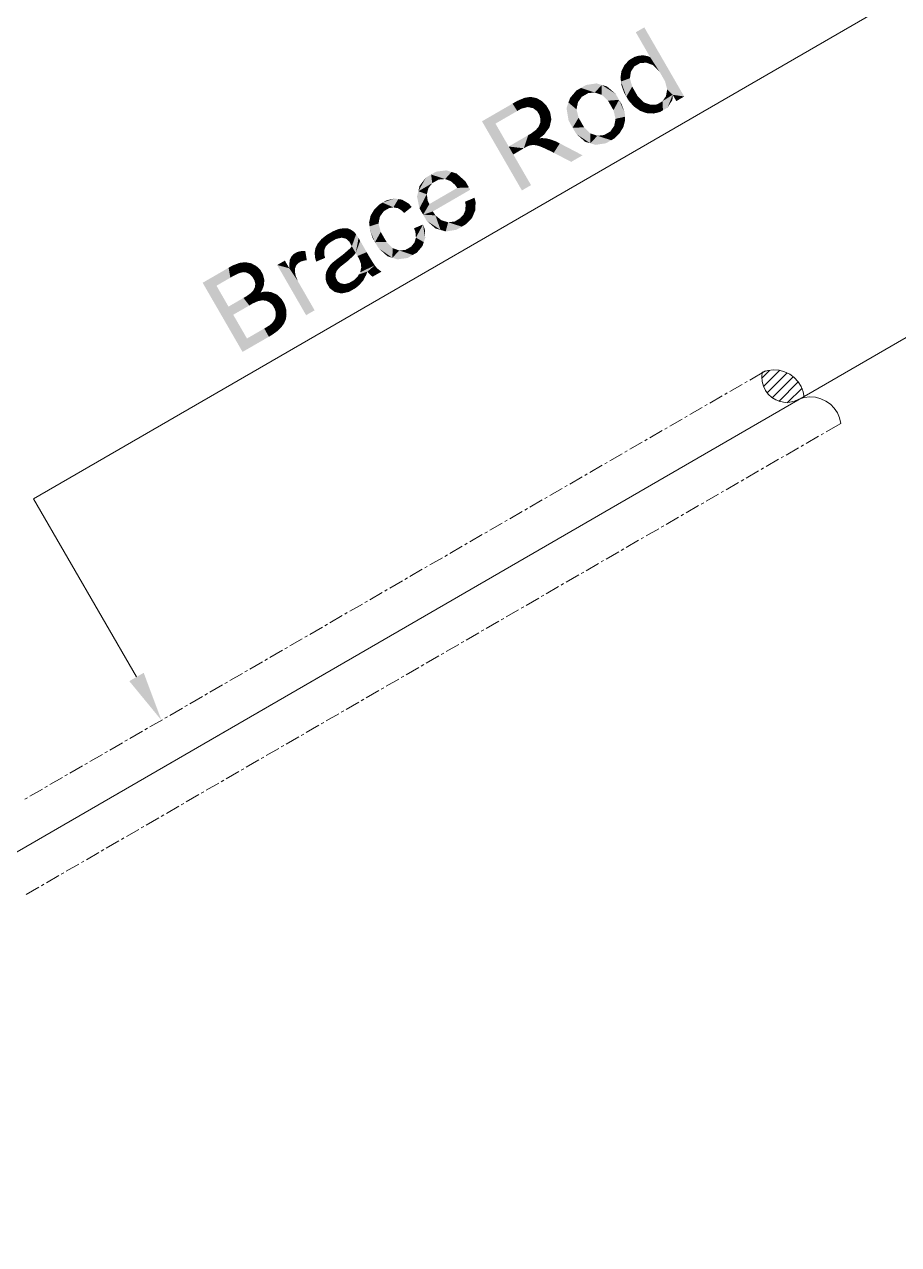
# Model space of a CAD drawing. Header units: millimetres. Extents: x 2 to 579, y 1 to 405.
# Drawn here: x 226.08 to 235.54, y 103.49 to 116.69 of the extents above; entities that cross this region are included whole.
import ezdxf

# ---------------------------------------------------------------- set-up
doc = ezdxf.new("R2010")
doc.units = ezdxf.units.MM
doc.linetypes.add('XKITLINE00', pattern=[0])
doc.layers.add('LinkedObject', color=7, linetype='Continuous', lineweight=0)

# ---------------------------------------------------------------- blocks, each defined once
blk = doc.blocks.new('*A4')
at = {"layer": 'LinkedObject'}
for color, points in [(7, [(232.786, 116.658), (232.849, 116.336), (232.694, 116.605)]), (7, [(232.786, 116.658), (232.95, 116.18), (232.849, 116.336)]), (7, [(232.95, 116.18), (232.786, 116.658), (233.218, 115.91)]), (7, [(232.623, 116.305), (232.679, 116.236), (232.573, 116.253)]), (7, [(232.657, 116.325), (232.679, 116.236), (232.623, 116.305)]), (7, [(232.681, 116.339), (232.741, 116.272), (232.657, 116.325)]), (7, [(232.657, 116.325), (232.741, 116.272), (232.71, 116.253)]), (7, [(232.679, 116.236), (232.657, 116.325), (232.71, 116.253)]), (7, [(232.73, 116.353), (232.741, 116.272), (232.681, 116.339)]), (7, [(232.756, 116.354), (232.741, 116.272), (232.73, 116.353)]), (7, [(232.756, 116.354), (232.809, 116.276), (232.741, 116.272)]), (7, [(232.781, 116.355), (232.809, 116.276), (232.756, 116.354)]), (7, [(232.827, 116.346), (232.809, 116.276), (232.781, 116.355)]), (7, [(232.849, 116.336), (232.809, 116.276), (232.827, 116.346)]), (7, [(232.809, 116.276), (232.849, 116.336), (232.845, 116.262)]), (7, [(232.845, 116.262), (232.849, 116.336), (232.882, 116.249)]), (7, [(232.849, 116.336), (232.95, 116.18), (232.882, 116.249)]), (7, [(232.539, 116.186), (232.636, 116.144), (232.528, 116.112)]), (7, [(232.642, 116.181), (232.539, 116.186), (232.556, 116.22)]), (7, [(232.636, 116.144), (232.539, 116.186), (232.642, 116.181)]), (7, [(232.573, 116.253), (232.679, 116.236), (232.556, 116.22)]), (7, [(232.556, 116.22), (232.679, 116.236), (232.642, 116.181)]), (7, [(232.95, 116.18), (233.218, 115.91), (232.982, 116.124)]), (7, [(232.269, 116.052), (232.101, 116.003), (232.156, 116.035)]), (7, [(232.325, 116.035), (232.101, 116.003), (232.269, 116.052)]), (7, [(232.528, 116.112), (232.636, 116.144), (232.534, 116.072)]), (7, [(232.534, 116.072), (232.636, 116.144), (232.63, 116.108)]), (7, [(232.63, 116.108), (232.592, 115.909), (232.534, 116.072)]), (7, [(232.534, 116.072), (232.592, 115.909), (232.539, 116.031)]), (7, [(232.655, 116.017), (232.592, 115.909), (232.63, 116.108)]), (7, [(232.982, 116.124), (233.218, 115.91), (233.011, 116.074)]), (7, [(233.011, 116.074), (233.218, 115.91), (233.034, 115.986)]), (7, [(231.555, 115.906), (231.553, 115.79), (231.523, 115.901)]), (7, [(231.553, 115.79), (231.555, 115.906), (231.582, 115.784)]), (7, [(231.647, 115.878), (231.555, 115.906), (231.617, 115.894)]), (7, [(231.582, 115.784), (231.555, 115.906), (231.647, 115.878)]), (7, [(232.101, 116.003), (231.965, 115.845), (232.05, 115.974)]), (7, [(232.11, 115.907), (231.965, 115.845), (232.101, 116.003)]), (7, [(232.05, 115.974), (231.965, 115.845), (231.983, 115.895)]), (7, [(232.068, 115.848), (231.965, 115.845), (232.11, 115.907)]), (7, [(232.25, 115.953), (232.101, 116.003), (232.325, 116.035)]), (7, [(232.101, 116.003), (232.179, 115.947), (232.145, 115.927)]), (7, [(232.179, 115.947), (232.101, 116.003), (232.25, 115.953)]), (7, [(232.11, 115.907), (232.101, 116.003), (232.145, 115.927)]), (7, [(232.25, 115.953), (232.325, 116.035), (232.288, 115.941)]), (7, [(232.325, 116.035), (232.326, 115.928), (232.288, 115.941)]), (7, [(232.476, 115.939), (232.325, 116.035), (232.382, 116.019)]), (7, [(232.513, 115.874), (232.325, 116.035), (232.476, 115.939)]), (7, [(232.393, 115.865), (232.325, 116.035), (232.513, 115.874)]), (7, [(232.326, 115.928), (232.325, 116.035), (232.393, 115.865)]), (7, [(232.539, 116.031), (232.592, 115.909), (232.568, 115.949)]), (7, [(232.592, 115.909), (232.655, 116.017), (232.686, 115.963)]), (7, [(232.716, 115.911), (232.592, 115.909), (232.686, 115.963)]), (7, [(232.592, 115.909), (232.716, 115.911), (232.616, 115.867)]), (7, [(232.616, 115.867), (232.716, 115.911), (232.673, 115.802)]), (7, [(232.673, 115.802), (232.716, 115.911), (232.707, 115.779)]), (7, [(232.707, 115.779), (232.716, 115.911), (232.783, 115.846)]), (7, [(232.983, 115.859), (233.093, 115.929), (232.988, 115.761)]), (7, [(233.02, 115.913), (233.093, 115.929), (232.983, 115.859)]), (7, [(232.988, 115.761), (233.093, 115.929), (233.038, 115.79)]), (7, [(233.093, 115.929), (233.02, 115.913), (233.027, 115.95)]), (7, [(233.034, 115.986), (233.093, 115.929), (233.027, 115.95)]), (7, [(233.034, 115.986), (233.218, 115.91), (233.093, 115.929)]), (7, [(233.038, 115.79), (233.093, 115.929), (233.091, 115.874)]), (7, [(233.093, 115.929), (233.218, 115.91), (233.133, 115.86)]), (7, [(231.411, 115.753), (231.029, 115.642), (231.36, 115.833)]), (7, [(231.523, 115.901), (231.36, 115.833), (231.491, 115.896)]), (7, [(231.523, 115.796), (231.36, 115.833), (231.523, 115.901)]), (7, [(231.491, 115.896), (231.36, 115.833), (231.409, 115.862)]), (7, [(231.36, 115.833), (231.453, 115.778), (231.411, 115.753)]), (7, [(231.453, 115.778), (231.36, 115.833), (231.523, 115.796)]), (7, [(231.523, 115.901), (231.553, 115.79), (231.523, 115.796)]), (7, [(231.647, 115.878), (231.626, 115.751), (231.582, 115.784)]), (7, [(231.677, 115.861), (231.626, 115.751), (231.647, 115.878)]), (7, [(231.726, 115.814), (231.626, 115.751), (231.677, 115.861)]), (7, [(231.743, 115.783), (231.626, 115.751), (231.726, 115.814)]), (7, [(231.626, 115.751), (231.743, 115.783), (231.642, 115.725)]), (7, [(231.743, 115.783), (231.652, 115.706), (231.642, 115.725)]), (7, [(231.652, 115.706), (231.743, 115.783), (231.661, 115.667)]), (7, [(231.661, 115.667), (231.743, 115.783), (231.77, 115.619)]), (7, [(231.78, 115.661), (231.743, 115.783), (231.766, 115.743)]), (7, [(231.77, 115.619), (231.743, 115.783), (231.78, 115.661)]), (7, [(231.965, 115.845), (232.01, 115.573), (231.944, 115.784)]), (7, [(231.944, 115.784), (232.01, 115.573), (231.967, 115.649)]), (7, [(231.965, 115.845), (232.068, 115.848), (232.06, 115.809)]), (7, [(232.052, 115.771), (232.01, 115.573), (231.965, 115.845)]), (7, [(232.052, 115.771), (231.965, 115.845), (232.06, 115.809)]), (7, [(232.393, 115.865), (232.513, 115.874), (232.422, 115.815)]), (7, [(232.513, 115.874), (232.452, 115.762), (232.422, 115.815)]), (7, [(232.452, 115.762), (232.513, 115.874), (232.475, 115.669)]), (7, [(232.475, 115.669), (232.513, 115.874), (232.577, 115.691)]), (7, [(232.575, 115.731), (232.513, 115.874), (232.543, 115.822)]), (7, [(232.577, 115.691), (232.513, 115.874), (232.575, 115.731)]), (7, [(232.783, 115.846), (232.811, 115.73), (232.707, 115.779)]), (7, [(232.707, 115.779), (232.811, 115.73), (232.74, 115.755)]), (7, [(232.82, 115.833), (232.811, 115.73), (232.783, 115.846)]), (7, [(232.811, 115.73), (232.82, 115.833), (232.849, 115.728)]), (7, [(232.849, 115.728), (232.82, 115.833), (232.857, 115.82)]), (7, [(232.857, 115.82), (232.988, 115.761), (232.849, 115.728)]), (7, [(232.923, 115.824), (232.988, 115.761), (232.857, 115.82)]), (7, [(232.988, 115.761), (232.923, 115.824), (232.953, 115.841)]), (7, [(232.983, 115.859), (232.988, 115.761), (232.953, 115.841)]), (7, [(231.175, 115.617), (231.029, 115.642), (231.411, 115.753)]), (7, [(231.318, 115.369), (231.461, 114.894), (231.029, 115.642)]), (7, [(231.029, 115.642), (231.175, 115.617), (231.318, 115.369)]), (7, [(231.66, 115.646), (231.77, 115.619), (231.659, 115.625)]), (7, [(231.661, 115.667), (231.77, 115.619), (231.66, 115.646)]), (7, [(232.075, 115.68), (232.01, 115.573), (232.052, 115.771)]), (7, [(232.01, 115.573), (232.075, 115.68), (232.105, 115.628)]), (7, [(232.577, 115.691), (232.468, 115.63), (232.475, 115.669)]), (7, [(232.578, 115.652), (232.468, 115.63), (232.577, 115.691)]), (7, [(232.56, 115.58), (232.468, 115.63), (232.578, 115.652)]), (7, [(232.849, 115.728), (232.988, 115.761), (232.886, 115.726)]), (7, [(232.886, 115.726), (232.988, 115.761), (232.956, 115.742)]), (7, [(231.581, 115.385), (231.53, 115.492), (231.564, 115.512)]), (7, [(231.613, 115.549), (231.651, 115.458), (231.564, 115.512)]), (7, [(231.581, 115.385), (231.564, 115.512), (231.596, 115.384)]), (7, [(231.564, 115.512), (231.651, 115.458), (231.596, 115.384)]), (7, [(231.628, 115.567), (231.77, 115.619), (231.613, 115.549)]), (7, [(231.76, 115.577), (231.613, 115.549), (231.77, 115.619)]), (7, [(231.7, 115.496), (231.613, 115.549), (231.76, 115.577)]), (7, [(231.651, 115.458), (231.613, 115.549), (231.7, 115.496)]), (7, [(231.643, 115.585), (231.77, 115.619), (231.628, 115.567)]), (7, [(231.77, 115.619), (231.643, 115.585), (231.659, 115.625)]), (7, [(232.135, 115.576), (232.01, 115.573), (232.105, 115.628)]), (7, [(232.135, 115.576), (232.202, 115.404), (232.01, 115.573)]), (7, [(232.01, 115.573), (232.202, 115.404), (232.05, 115.505)]), (7, [(232.202, 115.511), (232.202, 115.404), (232.135, 115.576)]), (7, [(232.202, 115.404), (232.202, 115.511), (232.24, 115.498)]), (7, [(232.428, 115.437), (232.35, 115.493), (232.384, 115.512)]), (7, [(232.418, 115.532), (232.428, 115.437), (232.384, 115.512)]), (7, [(232.539, 115.546), (232.418, 115.532), (232.46, 115.591)]), (7, [(232.519, 115.512), (232.418, 115.532), (232.539, 115.546)]), (7, [(232.463, 115.457), (232.418, 115.532), (232.519, 115.512)]), (7, [(232.428, 115.437), (232.418, 115.532), (232.463, 115.457)]), (7, [(232.468, 115.63), (232.56, 115.58), (232.46, 115.591)]), (7, [(232.46, 115.591), (232.56, 115.58), (232.539, 115.546)]), (7, [(231.482, 115.35), (231.318, 115.369), (231.53, 115.492)]), (7, [(231.482, 115.35), (231.53, 115.492), (231.501, 115.361)]), (7, [(231.501, 115.361), (231.53, 115.492), (231.53, 115.375)]), (7, [(231.53, 115.375), (231.53, 115.492), (231.539, 115.378)]), (7, [(231.539, 115.378), (231.53, 115.492), (231.552, 115.382)]), (7, [(231.552, 115.382), (231.53, 115.492), (231.581, 115.385)]), (7, [(231.596, 115.384), (231.651, 115.458), (231.611, 115.383)]), (7, [(231.651, 115.458), (231.651, 115.373), (231.611, 115.383)]), (7, [(231.676, 115.46), (231.651, 115.373), (231.651, 115.458)]), (7, [(231.651, 115.373), (231.676, 115.46), (231.675, 115.363)]), (7, [(231.675, 115.363), (231.676, 115.46), (231.699, 115.353)]), (7, [(231.732, 115.455), (231.676, 115.46), (231.716, 115.458)]), (7, [(231.699, 115.353), (231.676, 115.46), (231.732, 115.455)]), (7, [(231.732, 115.455), (231.765, 115.322), (231.699, 115.353)]), (7, [(231.765, 115.448), (231.765, 115.322), (231.732, 115.455)]), (7, [(231.835, 115.422), (231.765, 115.322), (231.765, 115.448)]), (7, [(231.765, 115.322), (231.835, 115.422), (231.806, 115.301)]), (7, [(231.806, 115.301), (231.835, 115.422), (231.871, 115.403)]), (7, [(231.806, 115.301), (231.871, 115.403), (231.995, 115.203)]), (7, [(231.995, 115.203), (231.871, 115.403), (232.118, 115.274)]), (7, [(232.05, 115.505), (232.202, 115.404), (232.146, 115.42)]), (7, [(232.278, 115.485), (232.202, 115.404), (232.24, 115.498)]), (7, [(232.278, 115.485), (232.428, 115.437), (232.202, 115.404)]), (7, [(232.202, 115.404), (232.428, 115.437), (232.258, 115.387)]), (7, [(232.258, 115.387), (232.428, 115.437), (232.371, 115.404)]), (7, [(232.35, 115.493), (232.428, 115.437), (232.278, 115.485)]), (7, [(231.318, 115.369), (231.368, 115.283), (231.461, 114.894)]), (7, [(231.368, 115.283), (231.318, 115.369), (231.482, 115.35)]), (7, [(231.461, 114.894), (231.368, 115.283), (231.56, 114.951)]), (7, [(230.478, 115.066), (230.34, 114.885), (230.422, 115.033)]), (7, [(230.491, 114.972), (230.34, 114.885), (230.478, 115.066)]), (7, [(230.422, 115.033), (230.34, 114.885), (230.353, 114.943)]), (7, [(230.643, 115.111), (230.478, 115.066), (230.533, 115.097)]), (7, [(230.699, 115.094), (230.478, 115.066), (230.643, 115.111)]), (7, [(230.63, 115.017), (230.478, 115.066), (230.699, 115.094)]), (7, [(230.478, 115.066), (230.558, 115.011), (230.523, 114.991)]), (7, [(230.558, 115.011), (230.478, 115.066), (230.63, 115.017)]), (7, [(230.491, 114.972), (230.478, 115.066), (230.523, 114.991)]), (7, [(230.63, 115.017), (230.699, 115.094), (230.667, 115.003)]), (7, [(230.699, 115.094), (230.691, 114.994), (230.667, 115.003)]), (7, [(230.691, 114.994), (230.699, 115.094), (230.738, 114.953)]), (7, [(230.849, 114.993), (230.699, 115.094), (230.754, 115.077)]), (7, [(230.738, 114.953), (230.699, 115.094), (230.849, 114.993)]), (7, [(230.738, 114.953), (230.849, 114.993), (230.761, 114.921)]), (7, [(230.888, 114.926), (230.761, 114.921), (230.849, 114.993)]), (7, [(230.34, 114.885), (230.352, 114.7), (230.326, 114.827)]), (7, [(230.45, 114.92), (230.34, 114.885), (230.491, 114.972)]), (7, [(230.441, 114.887), (230.34, 114.885), (230.45, 114.92)]), (7, [(230.34, 114.885), (230.441, 114.887), (230.432, 114.853)]), (7, [(230.432, 114.853), (230.352, 114.7), (230.34, 114.885)]), (7, [(230.441, 114.783), (230.352, 114.7), (230.432, 114.853)]), (7, [(230.89, 114.922), (230.392, 114.632), (230.888, 114.926)]), (7, [(230.459, 114.746), (230.888, 114.926), (230.392, 114.632)]), (7, [(230.897, 114.909), (230.392, 114.632), (230.89, 114.922)]), (7, [(230.901, 114.901), (230.392, 114.632), (230.897, 114.909)]), (7, [(230.497, 114.667), (230.392, 114.632), (230.901, 114.901)]), (7, [(230.761, 114.921), (230.888, 114.926), (230.459, 114.746)]), (7, [(229.918, 114.742), (229.966, 114.669), (229.863, 114.688)]), (7, [(229.953, 114.762), (229.966, 114.669), (229.918, 114.742)]), (7, [(230.082, 114.807), (229.953, 114.762), (229.997, 114.787)]), (7, [(230.123, 114.8), (229.953, 114.762), (230.082, 114.807)]), (7, [(230.07, 114.711), (229.953, 114.762), (230.123, 114.8)]), (7, [(229.953, 114.762), (230.023, 114.702), (230, 114.689)]), (7, [(230.023, 114.702), (229.953, 114.762), (230.07, 114.711)]), (7, [(229.966, 114.669), (229.953, 114.762), (230, 114.689)]), (7, [(230.07, 114.711), (230.123, 114.8), (230.094, 114.706)]), (7, [(230.123, 114.8), (230.119, 114.702), (230.094, 114.706)]), (7, [(230.119, 114.702), (230.123, 114.8), (230.165, 114.673)]), (7, [(230.237, 114.751), (230.123, 114.8), (230.164, 114.794)]), (7, [(230.268, 114.715), (230.123, 114.8), (230.237, 114.751)]), (7, [(230.165, 114.673), (230.123, 114.8), (230.268, 114.715)]), (7, [(230.352, 114.7), (230.441, 114.783), (230.459, 114.746)]), (7, [(230.459, 114.746), (230.392, 114.632), (230.352, 114.7)]), (7, [(230.948, 114.815), (230.852, 114.737), (230.846, 114.772)]), (7, [(230.848, 114.678), (230.948, 114.815), (230.956, 114.678)]), (7, [(230.852, 114.737), (230.948, 114.815), (230.848, 114.678)]), (7, [(230.956, 114.678), (230.948, 114.815), (230.96, 114.767)]), (7, [(229.823, 114.621), (229.916, 114.574), (229.807, 114.546)]), (7, [(229.924, 114.611), (229.823, 114.621), (229.843, 114.654)]), (7, [(229.916, 114.574), (229.823, 114.621), (229.924, 114.611)]), (7, [(229.863, 114.688), (229.966, 114.669), (229.843, 114.654)]), (7, [(229.843, 114.654), (229.966, 114.669), (229.924, 114.611)]), (7, [(230.165, 114.673), (230.268, 114.715), (230.187, 114.65)]), (7, [(230.525, 114.624), (230.392, 114.632), (230.497, 114.667)]), (7, [(230.392, 114.632), (230.58, 114.467), (230.43, 114.566)]), (7, [(230.525, 114.624), (230.58, 114.467), (230.392, 114.632)]), (7, [(230.59, 114.571), (230.58, 114.467), (230.525, 114.624)]), (7, [(230.792, 114.593), (230.811, 114.502), (230.767, 114.578)]), (7, [(230.792, 114.593), (230.939, 114.638), (230.811, 114.502)]), (7, [(230.828, 114.631), (230.939, 114.638), (230.792, 114.593)]), (7, [(230.811, 114.502), (230.939, 114.638), (230.858, 114.53)]), (7, [(230.838, 114.654), (230.956, 114.678), (230.828, 114.631)]), (7, [(230.939, 114.638), (230.828, 114.631), (230.956, 114.678)]), (7, [(230.848, 114.678), (230.956, 114.678), (230.838, 114.654)]), (7, [(230.858, 114.53), (230.939, 114.638), (230.922, 114.597)]), (7, [(229.505, 114.481), (229.382, 114.432), (229.478, 114.477)]), (7, [(229.509, 114.383), (229.382, 114.432), (229.505, 114.481)]), (7, [(229.478, 114.477), (229.382, 114.432), (229.417, 114.452)]), (7, [(229.575, 114.483), (229.505, 114.481), (229.531, 114.485)]), (7, [(229.592, 114.477), (229.505, 114.481), (229.575, 114.483)]), (7, [(229.509, 114.383), (229.505, 114.481), (229.535, 114.377)]), (7, [(229.535, 114.377), (229.505, 114.481), (229.555, 114.373)]), (7, [(229.505, 114.481), (229.591, 114.342), (229.555, 114.373)]), (7, [(229.592, 114.477), (229.591, 114.342), (229.505, 114.481)]), (7, [(229.609, 114.47), (229.591, 114.342), (229.592, 114.477)]), (7, [(229.642, 114.447), (229.591, 114.342), (229.609, 114.47)]), (7, [(229.807, 114.546), (229.916, 114.574), (229.812, 114.505)]), (7, [(229.812, 114.505), (229.916, 114.574), (229.909, 114.536)]), (7, [(229.909, 114.536), (229.871, 114.334), (229.812, 114.505)]), (7, [(229.812, 114.505), (229.871, 114.334), (229.816, 114.463)]), (7, [(229.816, 114.463), (229.871, 114.334), (229.846, 114.378)]), (7, [(229.933, 114.445), (229.871, 114.334), (229.909, 114.536)]), (7, [(230.39, 114.525), (230.308, 114.447), (230.293, 114.484)]), (7, [(230.308, 114.447), (230.39, 114.525), (230.314, 114.383)]), (7, [(230.314, 114.383), (230.39, 114.525), (230.399, 114.335)]), (7, [(230.414, 114.379), (230.39, 114.525), (230.41, 114.474)]), (7, [(230.399, 114.335), (230.39, 114.525), (230.414, 114.379)]), (7, [(230.43, 114.566), (230.58, 114.467), (230.524, 114.483)]), (7, [(230.58, 114.467), (230.59, 114.571), (230.636, 114.45)]), (7, [(230.627, 114.56), (230.636, 114.45), (230.59, 114.571)]), (7, [(230.663, 114.549), (230.636, 114.45), (230.627, 114.56)]), (7, [(230.663, 114.549), (230.811, 114.502), (230.636, 114.45)]), (7, [(230.636, 114.45), (230.811, 114.502), (230.751, 114.468)]), (7, [(230.733, 114.558), (230.811, 114.502), (230.663, 114.549)]), (7, [(230.767, 114.578), (230.811, 114.502), (230.733, 114.558)]), (7, [(229.27, 114.342), (229.339, 114.291), (229.249, 114.317)]), (7, [(229.347, 114.412), (229.27, 114.342), (229.291, 114.367)]), (7, [(229.381, 114.329), (229.27, 114.342), (229.347, 114.412)]), (7, [(229.339, 114.291), (229.27, 114.342), (229.381, 114.329)]), (7, [(229.382, 114.432), (229.448, 114.368), (229.347, 114.412)]), (7, [(229.381, 114.329), (229.347, 114.412), (229.413, 114.348)]), (7, [(229.413, 114.348), (229.347, 114.412), (229.448, 114.368)]), (7, [(229.448, 114.368), (229.382, 114.432), (229.509, 114.383)]), (7, [(229.657, 114.431), (229.591, 114.342), (229.642, 114.447)]), (7, [(229.591, 114.342), (229.657, 114.431), (229.666, 114.42)]), (7, [(229.591, 114.342), (229.666, 114.42), (229.607, 114.314)]), (7, [(229.607, 114.314), (229.666, 114.42), (229.608, 114.311)]), (7, [(229.608, 114.311), (229.666, 114.42), (229.615, 114.299)]), (7, [(229.615, 114.299), (229.666, 114.42), (229.62, 114.289)]), (7, [(229.62, 114.289), (229.666, 114.42), (229.662, 114.218)]), (7, [(229.693, 114.379), (229.662, 114.218), (229.666, 114.42)]), (7, [(229.71, 114.349), (229.662, 114.218), (229.693, 114.379)]), (7, [(229.71, 114.349), (229.681, 114.184), (229.662, 114.218)]), (7, [(229.781, 114.226), (229.681, 114.184), (229.71, 114.349)]), (7, [(229.871, 114.334), (229.933, 114.445), (229.964, 114.391)]), (7, [(229.996, 114.337), (229.871, 114.334), (229.964, 114.391)]), (7, [(229.996, 114.337), (230.059, 114.165), (229.871, 114.334)]), (7, [(229.871, 114.334), (230.059, 114.165), (229.911, 114.267)]), (7, [(230.062, 114.27), (230.059, 114.165), (229.996, 114.337)]), (7, [(230.262, 114.286), (230.399, 114.335), (230.28, 114.196)]), (7, [(230.297, 114.329), (230.399, 114.335), (230.262, 114.286)]), (7, [(230.28, 114.196), (230.399, 114.335), (230.324, 114.221)]), (7, [(230.399, 114.335), (230.297, 114.329), (230.306, 114.356)]), (7, [(230.314, 114.383), (230.399, 114.335), (230.306, 114.356)]), (7, [(230.324, 114.221), (230.399, 114.335), (230.384, 114.291)]), (7, [(228.989, 114.205), (229.055, 114.116), (228.965, 114.179)]), (7, [(229.005, 114.214), (229.055, 114.116), (228.989, 114.205)]), (7, [(229.084, 114.24), (229.005, 114.214), (229.028, 114.228)]), (7, [(229.116, 114.239), (229.005, 114.214), (229.084, 114.24)]), (7, [(229.111, 114.136), (229.005, 114.214), (229.116, 114.239)]), (7, [(229.005, 114.214), (229.072, 114.126), (229.055, 114.116)]), (7, [(229.072, 114.126), (229.005, 114.214), (229.111, 114.136)]), (7, [(229.111, 114.136), (229.116, 114.239), (229.133, 114.136)]), (7, [(229.221, 114.241), (229.234, 114.124), (229.217, 114.215)]), (7, [(229.217, 114.215), (229.234, 114.124), (229.224, 114.157)]), (7, [(229.331, 114.27), (229.221, 114.241), (229.339, 114.291)]), (7, [(229.225, 114.266), (229.339, 114.291), (229.221, 114.241)]), (7, [(229.322, 114.25), (229.221, 114.241), (229.331, 114.27)]), (7, [(229.322, 114.25), (229.234, 114.124), (229.221, 114.241)]), (7, [(229.249, 114.317), (229.339, 114.291), (229.225, 114.266)]), (7, [(229.322, 114.197), (229.234, 114.124), (229.322, 114.25)]), (7, [(229.234, 114.124), (229.322, 114.197), (229.331, 114.164)]), (7, [(229.527, 114.202), (229.578, 114.132), (229.475, 114.163)]), (7, [(229.599, 114.265), (229.662, 114.218), (229.527, 114.202)]), (7, [(229.527, 114.202), (229.662, 114.218), (229.578, 114.132)]), (7, [(229.578, 114.132), (229.662, 114.218), (229.643, 114.193)]), (7, [(229.62, 114.289), (229.662, 114.218), (229.599, 114.265)]), (7, [(229.781, 114.226), (229.699, 114.153), (229.681, 114.184)]), (7, [(229.699, 114.153), (229.781, 114.226), (229.718, 114.103)]), (7, [(229.718, 114.103), (229.781, 114.226), (229.818, 114.162)]), (7, [(229.911, 114.267), (230.059, 114.165), (230.005, 114.182)]), (7, [(230.059, 114.165), (230.062, 114.27), (230.098, 114.257)]), (7, [(230.133, 114.244), (230.059, 114.165), (230.098, 114.257)]), (7, [(230.133, 114.244), (230.28, 114.196), (230.059, 114.165)]), (7, [(230.059, 114.165), (230.28, 114.196), (230.114, 114.148)]), (7, [(230.114, 114.148), (230.28, 114.196), (230.224, 114.163)]), (7, [(230.201, 114.251), (230.28, 114.196), (230.133, 114.244)]), (7, [(230.28, 114.196), (230.201, 114.251), (230.235, 114.27)]), (7, [(230.262, 114.286), (230.28, 114.196), (230.235, 114.27)]), (7, [(228.329, 114.082), (228.405, 114.001), (228.286, 114.057)]), (7, [(228.404, 114.11), (228.405, 114.001), (228.329, 114.082)]), (7, [(228.444, 114.01), (228.404, 114.11), (228.436, 114.114)]), (7, [(228.405, 114.001), (228.404, 114.11), (228.425, 114.005)]), (7, [(228.425, 114.005), (228.404, 114.11), (228.444, 114.01)]), (7, [(228.469, 114.117), (228.481, 114.005), (228.436, 114.114)]), (7, [(228.436, 114.114), (228.481, 114.005), (228.444, 114.01)]), (7, [(228.53, 114.106), (228.481, 114.005), (228.469, 114.117)]), (7, [(228.558, 114.091), (228.481, 114.005), (228.53, 114.106)]), (7, [(228.481, 114.005), (228.558, 114.091), (228.498, 113.996)]), (7, [(228.558, 114.091), (228.515, 113.987), (228.498, 113.996)]), (7, [(228.515, 113.987), (228.558, 114.091), (228.543, 113.96)]), (7, [(228.543, 113.96), (228.558, 114.091), (228.644, 114.009)]), (7, [(228.63, 114.035), (228.558, 114.091), (228.586, 114.076)]), (7, [(228.644, 114.009), (228.558, 114.091), (228.63, 114.035)]), (7, [(228.943, 114.052), (228.812, 114.087), (228.895, 114.135)]), (7, [(228.812, 114.087), (228.943, 114.052), (229.125, 113.544)]), (7, [(228.949, 114.145), (228.943, 114.052), (228.942, 114.09)]), (7, [(228.957, 114.162), (228.943, 114.052), (228.949, 114.145)]), (7, [(229.04, 114.108), (228.943, 114.052), (228.957, 114.162)]), (7, [(229.018, 114.083), (228.943, 114.052), (229.04, 114.108)]), (7, [(229.012, 114.067), (228.943, 114.052), (229.018, 114.083)]), (7, [(229.005, 114.051), (228.943, 114.052), (229.012, 114.067)]), (7, [(228.965, 114.179), (229.055, 114.116), (228.957, 114.162)]), (7, [(228.957, 114.162), (229.055, 114.116), (229.04, 114.108)]), (7, [(229.386, 114.087), (229.454, 114.02), (229.362, 114.052)]), (7, [(229.401, 114.102), (229.454, 114.02), (229.386, 114.087)]), (7, [(229.413, 114.114), (229.472, 114.044), (229.401, 114.102)]), (7, [(229.454, 114.02), (229.401, 114.102), (229.463, 114.032)]), (7, [(229.463, 114.032), (229.401, 114.102), (229.472, 114.044)]), (7, [(229.45, 114.144), (229.506, 114.076), (229.413, 114.114)]), (7, [(229.413, 114.114), (229.506, 114.076), (229.472, 114.044)]), (7, [(229.475, 114.163), (229.532, 114.096), (229.45, 114.144)]), (7, [(229.45, 114.144), (229.532, 114.096), (229.506, 114.076)]), (7, [(229.475, 114.163), (229.578, 114.132), (229.532, 114.096)]), (7, [(229.868, 114.083), (229.789, 114.016), (229.696, 113.985)]), (7, [(229.71, 114.008), (229.868, 114.083), (229.696, 113.985)]), (7, [(229.71, 114.008), (229.818, 114.162), (229.868, 114.083)]), (7, [(229.722, 114.058), (229.818, 114.162), (229.71, 114.008)]), (7, [(229.818, 114.162), (229.72, 114.083), (229.718, 114.103)]), (7, [(229.72, 114.083), (229.818, 114.162), (229.722, 114.058)]), (7, [(229.789, 114.016), (229.868, 114.083), (229.802, 113.999)]), (7, [(229.802, 113.999), (229.868, 114.083), (229.881, 114.068)]), (7, [(229.881, 114.068), (229.83, 113.971), (229.802, 113.999)]), (7, [(229.893, 114.052), (229.83, 113.971), (229.881, 114.068)]), (7, [(228.305, 113.95), (228.005, 113.895), (228.286, 114.057)]), (7, [(228.155, 113.863), (228.005, 113.895), (228.305, 113.95)]), (7, [(228.286, 114.057), (228.405, 114.001), (228.345, 113.973)]), (7, [(228.305, 113.95), (228.286, 114.057), (228.345, 113.973)]), (7, [(228.644, 114.009), (228.554, 113.941), (228.543, 113.96)]), (7, [(228.554, 113.941), (228.644, 114.009), (228.565, 113.921)]), (7, [(228.565, 113.921), (228.644, 114.009), (228.575, 113.883)]), (7, [(228.575, 113.883), (228.644, 114.009), (228.671, 113.904)]), (7, [(228.671, 113.932), (228.644, 114.009), (228.658, 113.985)]), (7, [(228.671, 113.904), (228.644, 114.009), (228.671, 113.932)]), (7, [(229.037, 113.91), (229.217, 113.597), (228.943, 114.052)]), (7, [(229.037, 113.91), (228.943, 114.052), (229.013, 113.968)]), (7, [(229.013, 113.968), (228.943, 114.052), (229.007, 113.997)]), (7, [(229.007, 113.997), (228.943, 114.052), (229.003, 114.016)]), (7, [(229.003, 114.016), (228.943, 114.052), (229.005, 114.051)]), (7, [(229.125, 113.544), (228.943, 114.052), (229.217, 113.597)]), (7, [(229.344, 114.016), (229.444, 113.981), (229.336, 113.976)]), (7, [(229.336, 113.954), (229.444, 113.981), (229.443, 113.967)]), (7, [(229.336, 113.976), (229.444, 113.981), (229.336, 113.954)]), (7, [(229.443, 113.967), (229.36, 113.871), (229.336, 113.954)]), (7, [(229.336, 113.954), (229.36, 113.871), (229.336, 113.932)]), (7, [(229.336, 113.932), (229.36, 113.871), (229.348, 113.891)]), (7, [(229.445, 113.994), (229.344, 114.016), (229.353, 114.034)]), (7, [(229.444, 113.981), (229.344, 114.016), (229.445, 113.994)]), (7, [(229.362, 114.052), (229.454, 114.02), (229.353, 114.034)]), (7, [(229.353, 114.034), (229.454, 114.02), (229.445, 113.994)]), (7, [(229.45, 113.942), (229.36, 113.871), (229.443, 113.967)]), (7, [(229.36, 113.871), (229.45, 113.942), (229.456, 113.93)]), (7, [(229.467, 113.911), (229.36, 113.871), (229.456, 113.93)]), (7, [(229.725, 113.899), (229.641, 113.922), (229.682, 113.961)]), (7, [(229.789, 114.016), (229.682, 113.961), (229.696, 113.985)]), (7, [(229.775, 113.98), (229.682, 113.961), (229.789, 114.016)]), (7, [(229.744, 113.921), (229.682, 113.961), (229.775, 113.98)]), (7, [(229.725, 113.899), (229.682, 113.961), (229.744, 113.921)]), (7, [(229.893, 114.052), (229.846, 113.961), (229.83, 113.971)]), (7, [(229.924, 114.027), (229.846, 113.961), (229.893, 114.052)]), (7, [(229.846, 113.961), (229.924, 114.027), (229.942, 114.016)]), (7, [(228.005, 113.895), (228.336, 113.549), (228.437, 113.147)]), (7, [(228.285, 113.637), (228.336, 113.549), (228.005, 113.895)]), (7, [(228.005, 113.895), (228.155, 113.863), (228.285, 113.637)]), (7, [(228.537, 113.794), (228.65, 113.818), (228.525, 113.782)]), (7, [(228.632, 113.79), (228.525, 113.782), (228.65, 113.818)]), (7, [(228.553, 113.811), (228.65, 113.818), (228.537, 113.794)]), (7, [(228.57, 113.846), (228.65, 113.818), (228.553, 113.811)]), (7, [(228.671, 113.904), (228.57, 113.846), (228.575, 113.883)]), (7, [(228.67, 113.875), (228.57, 113.846), (228.671, 113.904)]), (7, [(228.65, 113.818), (228.57, 113.846), (228.67, 113.875)]), (7, [(228.743, 113.796), (228.632, 113.79), (228.671, 113.799)]), (7, [(228.692, 113.701), (228.632, 113.79), (228.743, 113.796)]), (7, [(228.692, 113.701), (228.743, 113.796), (228.711, 113.691)]), (7, [(228.711, 113.691), (228.743, 113.796), (228.731, 113.682)]), (7, [(228.731, 113.682), (228.743, 113.796), (228.775, 113.782)]), (7, [(229.36, 113.871), (229.467, 113.911), (229.38, 113.837)]), (7, [(229.38, 113.837), (229.467, 113.911), (229.436, 113.795)]), (7, [(229.436, 113.795), (229.467, 113.911), (229.472, 113.787)]), (7, [(229.472, 113.787), (229.467, 113.911), (229.499, 113.889)]), (7, [(229.499, 113.889), (229.509, 113.779), (229.472, 113.787)]), (7, [(229.52, 113.885), (229.509, 113.779), (229.499, 113.889)]), (7, [(229.541, 113.88), (229.509, 113.779), (229.52, 113.885)]), (7, [(229.509, 113.779), (229.541, 113.88), (229.59, 113.797)]), (7, [(229.635, 113.823), (229.541, 113.88), (229.588, 113.892)]), (7, [(229.59, 113.797), (229.541, 113.88), (229.635, 113.823)]), (7, [(229.615, 113.907), (229.662, 113.838), (229.588, 113.892)]), (7, [(229.588, 113.892), (229.662, 113.838), (229.635, 113.823)]), (7, [(229.641, 113.922), (229.662, 113.838), (229.615, 113.907)]), (7, [(229.707, 113.876), (229.641, 113.922), (229.725, 113.899)]), (7, [(229.662, 113.838), (229.641, 113.922), (229.707, 113.876)]), (7, [(228.51, 113.649), (228.285, 113.637), (228.447, 113.731)]), (7, [(228.545, 113.67), (228.447, 113.731), (228.48, 113.75)]), (7, [(228.51, 113.649), (228.447, 113.731), (228.545, 113.67)]), (7, [(228.48, 113.75), (228.632, 113.79), (228.545, 113.67)]), (7, [(228.525, 113.782), (228.632, 113.79), (228.48, 113.75)]), (7, [(228.545, 113.67), (228.632, 113.79), (228.604, 113.696)]), (7, [(228.632, 113.79), (228.649, 113.705), (228.604, 113.696)]), (7, [(228.649, 113.705), (228.632, 113.79), (228.692, 113.701)]), (7, [(228.775, 113.782), (228.763, 113.652), (228.731, 113.682)]), (7, [(228.807, 113.769), (228.763, 113.652), (228.775, 113.782)]), (7, [(228.858, 113.722), (228.763, 113.652), (228.807, 113.769)]), (7, [(228.877, 113.69), (228.763, 113.652), (228.858, 113.722)]), (7, [(228.763, 113.652), (228.877, 113.69), (228.775, 113.631)]), (7, [(228.877, 113.69), (228.785, 113.613), (228.775, 113.631)]), (7, [(228.785, 113.613), (228.877, 113.69), (228.796, 113.577)]), (7, [(228.796, 113.577), (228.877, 113.69), (228.911, 113.579)]), (7, [(228.909, 113.608), (228.877, 113.69), (228.892, 113.664)]), (7, [(228.911, 113.579), (228.877, 113.69), (228.909, 113.608)]), (7, [(228.336, 113.549), (228.285, 113.637), (228.51, 113.649)]), (7, [(228.437, 113.147), (228.336, 113.549), (228.485, 113.292)]), (7, [(228.797, 113.542), (228.906, 113.5), (228.79, 113.51)]), (7, [(228.911, 113.579), (228.797, 113.542), (228.796, 113.577)]), (7, [(228.913, 113.55), (228.797, 113.542), (228.911, 113.579)]), (7, [(228.906, 113.5), (228.797, 113.542), (228.913, 113.55)]), (7, [(228.672, 113.4), (228.722, 113.311), (228.485, 113.292)]), (7, [(228.696, 113.414), (228.758, 113.332), (228.672, 113.4)]), (7, [(228.672, 113.4), (228.758, 113.332), (228.722, 113.311)]), (7, [(228.729, 113.435), (228.815, 113.373), (228.696, 113.414)]), (7, [(228.696, 113.414), (228.815, 113.373), (228.758, 113.332)]), (7, [(228.737, 113.442), (228.815, 113.373), (228.729, 113.435)]), (7, [(228.836, 113.394), (228.737, 113.442), (228.753, 113.455)]), (7, [(228.815, 113.373), (228.737, 113.442), (228.836, 113.394)]), (7, [(228.775, 113.482), (228.887, 113.456), (228.753, 113.455)]), (7, [(228.753, 113.455), (228.887, 113.456), (228.836, 113.394)]), (7, [(228.896, 113.478), (228.775, 113.482), (228.79, 113.51)]), (7, [(228.887, 113.456), (228.775, 113.482), (228.896, 113.478)]), (7, [(228.79, 113.51), (228.906, 113.5), (228.896, 113.478)]), (7, [(228.836, 113.394), (228.887, 113.456), (228.857, 113.414)]), (7, [(228.485, 113.292), (228.722, 113.311), (228.437, 113.147)]), (6, [(227.211, 109.585), (227.367, 109.675), (227.559, 109.162)])]:
    blk.add_hatch(color=color, dxfattribs=at).paths.add_polyline_path(points, flags=17)
at = {"layer": 'LinkedObject', "color": 6, "linetype": 'XKITLINE00', "lineweight": 0}
for p, q in [((226.175, 111.557), (235.335, 116.851)), ((223.916, 106.537), (238.738, 115.104)), ((227.289, 109.63), (226.175, 111.557))]:
    blk.add_line(p, q, dxfattribs=at)
at = {"layer": 'LinkedObject', "color": 9, "linetype": 'XKITLINE00', "lineweight": 0}
for p, q in [((233.927, 112.843), (234.097, 112.941)), ((233.711, 112.718), (233.846, 112.796)), ((233.873, 112.812), (233.9, 112.828)), ((233.495, 112.593), (233.63, 112.671)), ((233.657, 112.687), (233.684, 112.703)), ((233.278, 112.468), (233.413, 112.546)), ((233.44, 112.562), (233.468, 112.577)), ((233.062, 112.343), (233.197, 112.421)), ((233.224, 112.437), (233.251, 112.452)), ((234.754, 112.282), (234.913, 112.374)), ((232.845, 112.218), (232.981, 112.296)), ((233.008, 112.312), (233.035, 112.327)), ((234.538, 112.157), (234.673, 112.235)), ((234.7, 112.25), (234.727, 112.266)), ((232.629, 112.093), (232.764, 112.171)), ((232.791, 112.186), (232.818, 112.202)), ((234.321, 112.031), (234.457, 112.11)), ((234.484, 112.125), (234.511, 112.141)), ((232.358, 111.936), (232.385, 111.952)), ((232.412, 111.968), (232.548, 112.046)), ((232.575, 112.061), (232.602, 112.077)), ((234.105, 111.906), (234.24, 111.985)), ((234.267, 112), (234.294, 112.016)), ((232.142, 111.811), (232.169, 111.827)), ((232.196, 111.842), (232.331, 111.921)), ((233.889, 111.781), (234.024, 111.859)), ((234.051, 111.875), (234.078, 111.891)), ((231.925, 111.686), (231.952, 111.702)), ((231.979, 111.717), (232.115, 111.796)), ((233.672, 111.656), (233.807, 111.734)), ((233.834, 111.75), (233.862, 111.766)), ((231.709, 111.561), (231.736, 111.577)), ((231.763, 111.592), (231.898, 111.67)), ((233.456, 111.531), (233.591, 111.609)), ((233.618, 111.625), (233.645, 111.641)), ((231.33, 111.342), (231.465, 111.42)), ((231.492, 111.436), (231.52, 111.452)), ((231.547, 111.467), (231.682, 111.545)), ((233.239, 111.406), (233.374, 111.484)), ((233.402, 111.5), (233.429, 111.515)), ((231.114, 111.217), (231.249, 111.295)), ((231.276, 111.311), (231.303, 111.326)), ((233.023, 111.281), (233.158, 111.359)), ((233.185, 111.375), (233.212, 111.39)), ((230.897, 111.092), (231.032, 111.17)), ((231.06, 111.186), (231.087, 111.201)), ((232.806, 111.156), (232.942, 111.234)), ((232.969, 111.25), (232.996, 111.265)), ((230.681, 110.967), (230.816, 111.045)), ((230.843, 111.061), (230.87, 111.076)), ((232.59, 111.031), (232.725, 111.109)), ((232.752, 111.124), (232.779, 111.14)), ((230.464, 110.842), (230.6, 110.92)), ((230.627, 110.935), (230.654, 110.951)), ((232.319, 110.874), (232.346, 110.89)), ((232.373, 110.906), (232.509, 110.984)), ((232.536, 110.999), (232.563, 111.015)), ((230.248, 110.717), (230.383, 110.795)), ((230.41, 110.81), (230.437, 110.826)), ((232.103, 110.749), (232.13, 110.765)), ((232.157, 110.78), (232.292, 110.859)), ((230.031, 110.591), (230.167, 110.67)), ((230.194, 110.685), (230.221, 110.701)), ((231.886, 110.624), (231.913, 110.64)), ((231.941, 110.655), (232.076, 110.734)), ((229.815, 110.466), (229.95, 110.545)), ((229.977, 110.56), (230.004, 110.576)), ((231.67, 110.499), (231.697, 110.515)), ((231.724, 110.53), (231.859, 110.608)), ((229.599, 110.341), (229.734, 110.419)), ((229.761, 110.435), (229.788, 110.451)), ((231.454, 110.374), (231.481, 110.39)), ((231.508, 110.405), (231.643, 110.483)), ((229.382, 110.216), (229.517, 110.294)), ((229.544, 110.31), (229.571, 110.326)), ((231.075, 110.155), (231.21, 110.233)), ((231.237, 110.249), (231.264, 110.264)), ((231.291, 110.28), (231.426, 110.358)), ((229.166, 110.091), (229.301, 110.169)), ((229.328, 110.185), (229.355, 110.201)), ((230.858, 110.03), (230.994, 110.108)), ((231.021, 110.124), (231.048, 110.139)), ((228.949, 109.966), (229.084, 110.044)), ((229.112, 110.06), (229.139, 110.075)), ((230.642, 109.905), (230.777, 109.983)), ((230.804, 109.999), (230.831, 110.014)), ((228.733, 109.841), (228.868, 109.919)), ((228.895, 109.935), (228.922, 109.95)), ((230.425, 109.78), (230.561, 109.858)), ((230.588, 109.873), (230.615, 109.889)), ((229.602, 109.824), (218.642, 103.489)), ((228.516, 109.716), (228.652, 109.794)), ((228.679, 109.81), (228.706, 109.825)), ((230.209, 109.655), (230.344, 109.733)), ((230.371, 109.748), (230.398, 109.764)), ((228.246, 109.559), (228.273, 109.575)), ((228.3, 109.591), (228.435, 109.669)), ((228.462, 109.684), (228.489, 109.7)), ((229.992, 109.529), (230.128, 109.608)), ((230.155, 109.623), (230.182, 109.639)), ((228.029, 109.434), (228.056, 109.45)), ((228.083, 109.466), (228.219, 109.544)), ((229.776, 109.404), (229.911, 109.483)), ((229.938, 109.498), (229.965, 109.514)), ((227.813, 109.309), (227.84, 109.325)), ((227.867, 109.34), (228.002, 109.419)), ((229.56, 109.279), (229.695, 109.357)), ((229.722, 109.373), (229.749, 109.389)), ((227.596, 109.184), (227.623, 109.2)), ((227.65, 109.215), (227.786, 109.294)), ((229.343, 109.154), (229.478, 109.232)), ((229.505, 109.248), (229.533, 109.264)), ((227.218, 108.965), (227.353, 109.043)), ((227.38, 109.059), (227.407, 109.075)), ((227.434, 109.09), (227.569, 109.168)), ((229.127, 109.029), (229.262, 109.107)), ((229.289, 109.123), (229.316, 109.139)), ((227.001, 108.84), (227.136, 108.918)), ((227.163, 108.934), (227.191, 108.95)), ((228.91, 108.904), (229.046, 108.982)), ((229.073, 108.998), (229.1, 109.013)), ((226.785, 108.715), (226.92, 108.793)), ((226.947, 108.809), (226.974, 108.824)), ((228.694, 108.779), (228.829, 108.857)), ((228.856, 108.873), (228.883, 108.888)), ((226.568, 108.59), (226.704, 108.668)), ((226.731, 108.684), (226.758, 108.699)), ((228.477, 108.654), (228.613, 108.732)), ((228.64, 108.748), (228.667, 108.763)), ((226.352, 108.465), (226.487, 108.543)), ((226.514, 108.559), (226.541, 108.574)), ((228.261, 108.529), (228.396, 108.607)), ((228.423, 108.622), (228.45, 108.638)), ((226.135, 108.34), (226.271, 108.418)), ((226.298, 108.434), (226.325, 108.449)), ((227.99, 108.372), (228.017, 108.388)), ((228.044, 108.404), (228.18, 108.482)), ((228.207, 108.497), (228.234, 108.513)), ((226.081, 108.308), (226.108, 108.324)), ((227.774, 108.247), (227.801, 108.263)), ((227.828, 108.278), (227.963, 108.357)), ((227.557, 108.122), (227.584, 108.138)), ((227.612, 108.153), (227.747, 108.232)), ((227.341, 107.997), (227.368, 108.013)), ((227.395, 108.028), (227.53, 108.106)), ((226.962, 107.778), (227.097, 107.856)), ((227.125, 107.872), (227.152, 107.888)), ((227.179, 107.903), (227.314, 107.981)), ((226.746, 107.653), (226.881, 107.731)), ((226.908, 107.747), (226.935, 107.762)), ((226.529, 107.528), (226.665, 107.606)), ((226.692, 107.622), (226.719, 107.637)), ((226.313, 107.403), (226.448, 107.481)), ((226.475, 107.497), (226.502, 107.512)), ((226.096, 107.278), (226.232, 107.356)), ((226.259, 107.371), (226.286, 107.387))]:
    blk.add_line(p, q, dxfattribs=at)
at = {"layer": 'LinkedObject', "color": 3, "linetype": 'XKITLINE00', "lineweight": 0}
for p, q in [((234.063, 112.929), (234.057, 112.878)), ((234.057, 112.878), (234.061, 112.827)), ((234.123, 112.947), (234.063, 112.929)), ((234.184, 112.954), (234.123, 112.947)), ((234.245, 112.949), (234.184, 112.954)), ((234.305, 112.933), (234.245, 112.949)), ((234.361, 112.906), (234.305, 112.933)), ((234.41, 112.869), (234.361, 112.906)), ((234.061, 112.827), (234.075, 112.777)), ((234.075, 112.777), (234.097, 112.73)), ((234.452, 112.824), (234.41, 112.869)), ((234.485, 112.771), (234.452, 112.824)), ((234.507, 112.714), (234.485, 112.771)), ((234.097, 112.73), (234.128, 112.689)), ((234.128, 112.689), (234.167, 112.654)), ((234.167, 112.654), (234.211, 112.628)), ((234.211, 112.628), (234.26, 112.61)), ((234.26, 112.61), (234.311, 112.601)), ((234.362, 112.603), (234.413, 112.614)), ((234.413, 112.614), (234.46, 112.635)), ((234.518, 112.653), (234.46, 112.635)), ((234.518, 112.653), (234.507, 112.714)), ((234.578, 112.66), (234.518, 112.653)), ((234.638, 112.656), (234.578, 112.66)), ((234.696, 112.641), (234.638, 112.656)), ((234.751, 112.615), (234.696, 112.641)), ((234.8, 112.581), (234.751, 112.615)), ((234.311, 112.601), (234.362, 112.603)), ((234.842, 112.538), (234.8, 112.581)), ((234.876, 112.488), (234.842, 112.538)), ((234.9, 112.432), (234.876, 112.488)), ((234.913, 112.374), (234.9, 112.432))]:
    blk.add_line(p, q, dxfattribs=at)
at = {"layer": 'LinkedObject', "color": 1, "linetype": 'XKITLINE00', "lineweight": 0}
for p, q in [((234.061, 112.866), (234.141, 112.946)), ((234.078, 112.774), (234.249, 112.945)), ((234.116, 112.704), (234.332, 112.919)), ((234.171, 112.65), (234.399, 112.878)), ((234.241, 112.612), (234.453, 112.824)), ((234.334, 112.597), (234.494, 112.756))]:
    blk.add_line(p, q, dxfattribs=at)

msp = doc.modelspace()

# ---------------------------------------------------------------- block references
at = {"lineweight": 0}
msp.add_blockref('*A4', (0, 0), dxfattribs=at)

doc.saveas('drawing.dxf')
